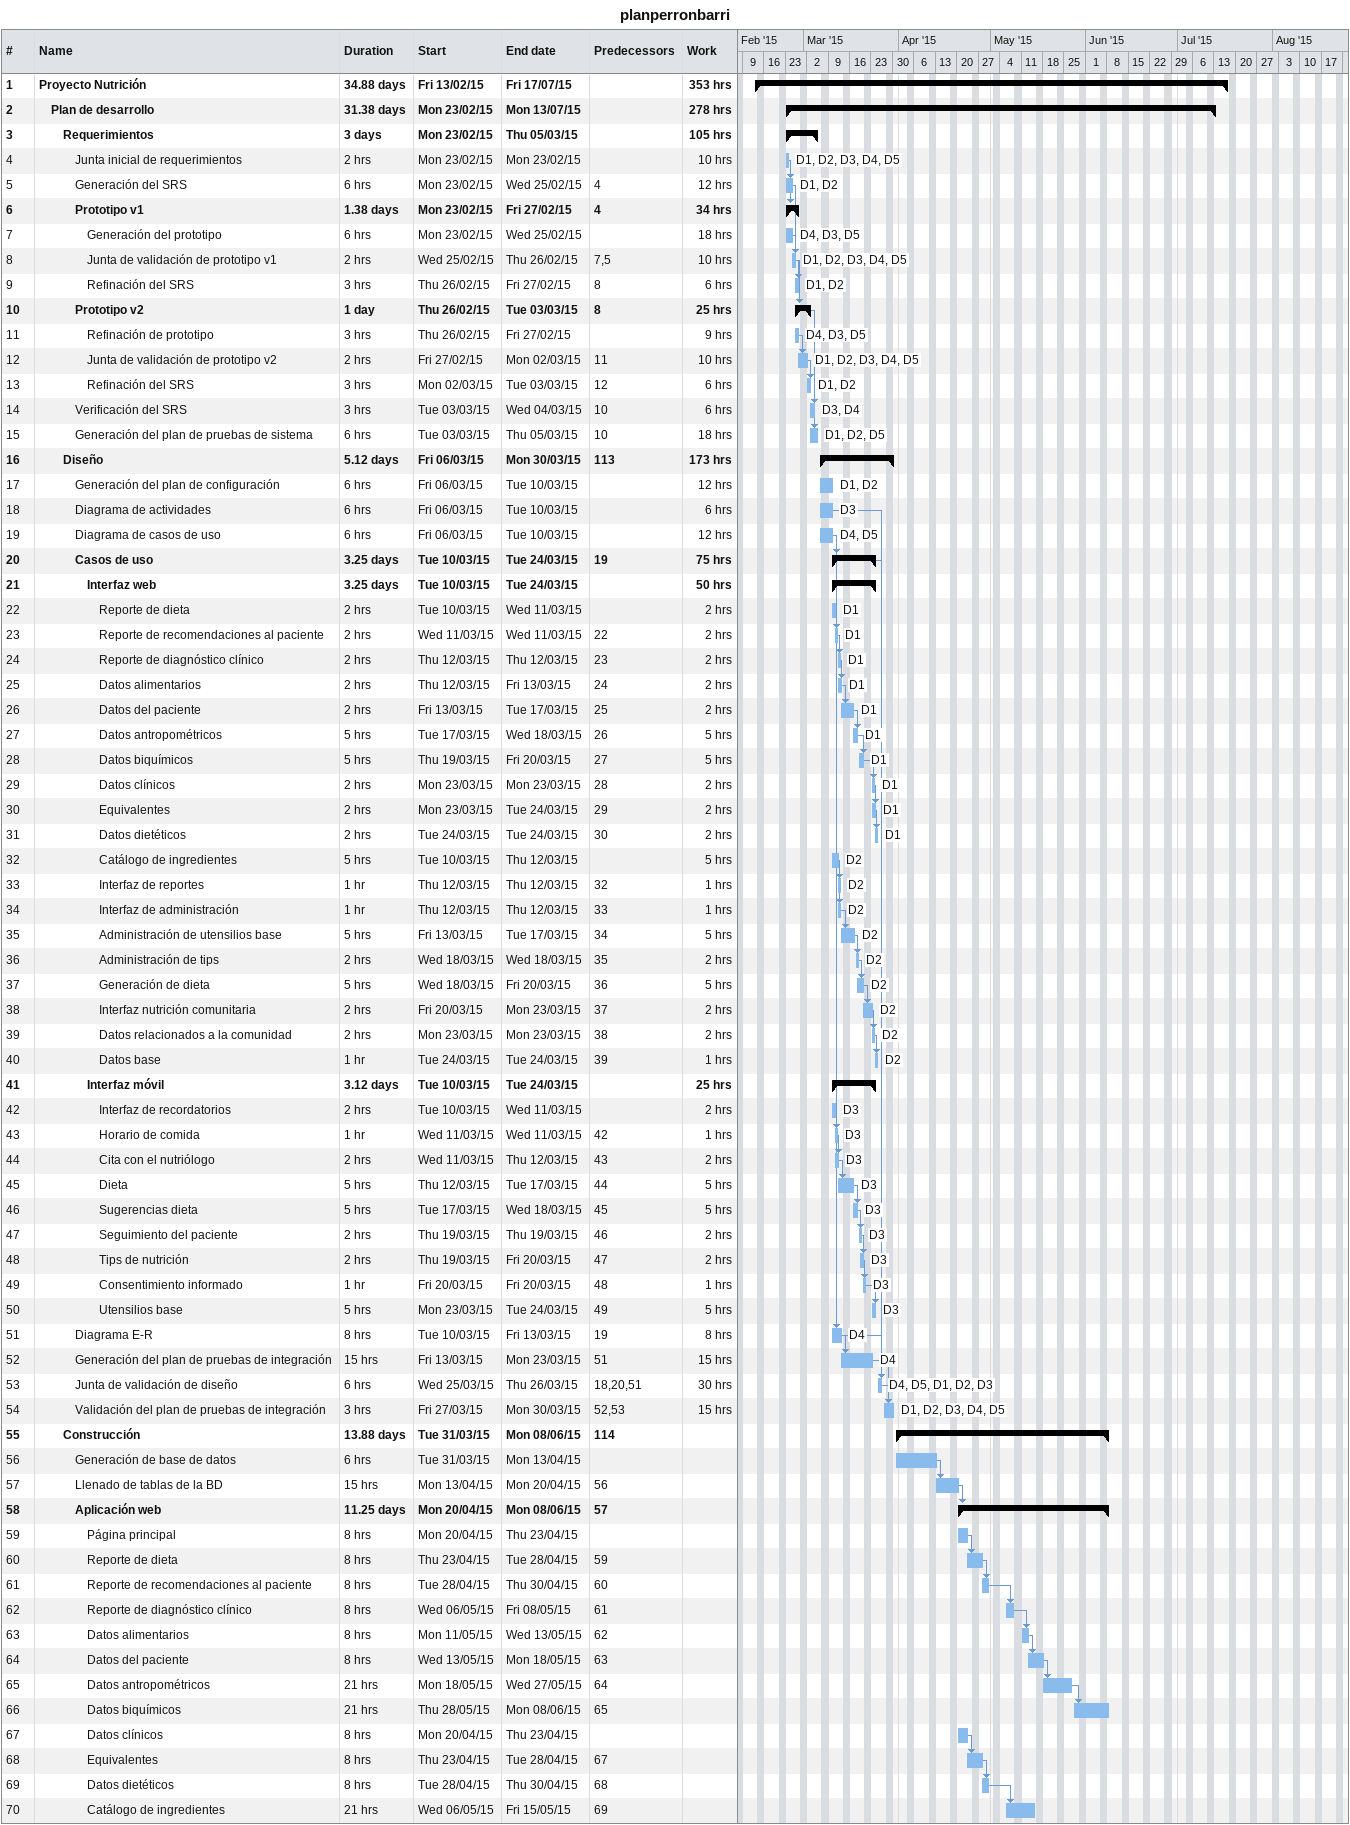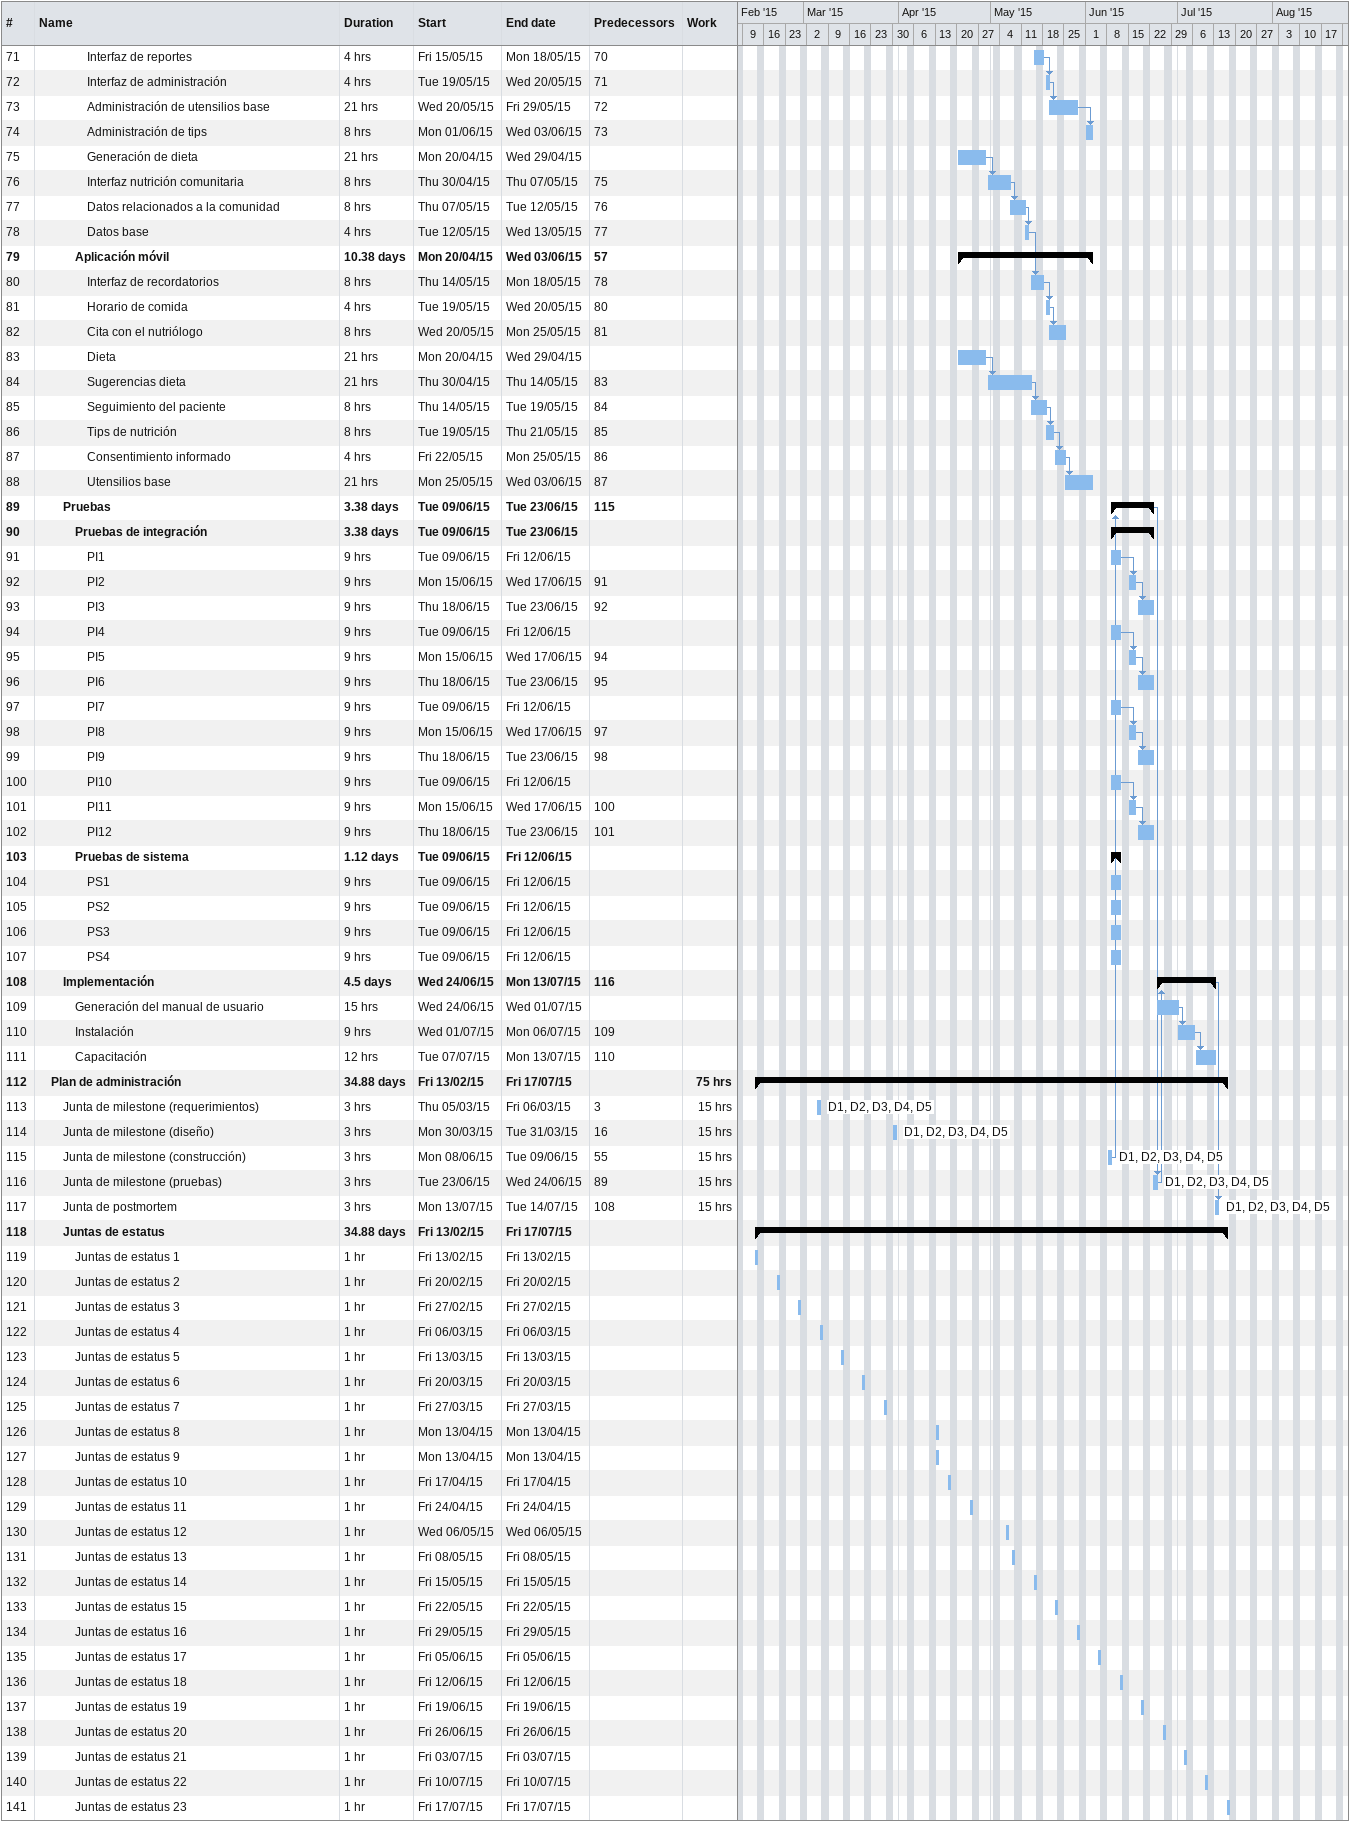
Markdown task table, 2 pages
planperronbarri

| ID | Level | Task | Duration | Start | Finish | Predecessors | Resources | Work (h) |
|---|---|---|---|---|---|---|---|---|
| 1 | 1 | **Proyecto Nutrición** | 34.88d | 2015-02-13 | 2015-07-17 |  |  | 353 |
| 2 | 2 | **Plan de desarrollo** | 31.38d | 2015-02-23 | 2015-07-13 |  |  | 278 |
| 3 | 3 | **Requerimientos** | 3d | 2015-02-23 | 2015-03-05 |  |  | 105 |
| 4 | 4 | Junta inicial de requerimientos | 2h | 2015-02-23 | 2015-02-23 |  | D1, D2, D3, D4, D5 | 10 |
| 5 | 4 | Generación del SRS | 6h | 2015-02-23 | 2015-02-25 | 4 | D1, D2 | 12 |
| 6 | 4 | **Prototipo v1** | 1.38d | 2015-02-23 | 2015-02-27 | 4 |  | 34 |
| 7 | 5 | Generación del prototipo | 6h | 2015-02-23 | 2015-02-25 |  | D4, D3, D5 | 18 |
| 8 | 5 | Junta de validación de prototipo v1 | 2h | 2015-02-25 | 2015-02-26 | 7, 5 | D1, D2, D3, D4, D5 | 10 |
| 9 | 5 | Refinación del SRS | 3h | 2015-02-26 | 2015-02-27 | 8 | D1, D2 | 6 |
| 10 | 4 | **Prototipo v2** | 1d | 2015-02-26 | 2015-03-03 | 8 |  | 25 |
| 11 | 5 | Refinación de prototipo | 3h | 2015-02-26 | 2015-02-27 |  | D4, D3, D5 | 9 |
| 12 | 5 | Junta de validación de prototipo v2 | 2h | 2015-02-27 | 2015-03-02 | 11 | D1, D2, D3, D4, D5 | 10 |
| 13 | 5 | Refinación del SRS | 3h | 2015-03-02 | 2015-03-03 | 12 | D1, D2 | 6 |
| 14 | 4 | Verificación del SRS | 3h | 2015-03-03 | 2015-03-04 | 10 | D3, D4 | 6 |
| 15 | 4 | Generación del plan de pruebas de sistema | 6h | 2015-03-03 | 2015-03-05 | 10 | D1, D2, D5 | 18 |
| 16 | 3 | **Diseño** | 5.12d | 2015-03-06 | 2015-03-30 | 113 |  | 173 |
| 17 | 4 | Generación del plan de configuración | 6h | 2015-03-06 | 2015-03-10 |  | D1, D2 | 12 |
| 18 | 4 | Diagrama de actividades | 6h | 2015-03-06 | 2015-03-10 |  | D3 | 6 |
| 19 | 4 | Diagrama de casos de uso | 6h | 2015-03-06 | 2015-03-10 |  | D4, D5 | 12 |
| 20 | 4 | **Casos de uso** | 3.25d | 2015-03-10 | 2015-03-24 | 19 |  | 75 |
| 21 | 5 | **Interfaz web** | 3.25d | 2015-03-10 | 2015-03-24 |  |  | 50 |
| 22 | 6 | Reporte de dieta | 2h | 2015-03-10 | 2015-03-11 |  | D1 | 2 |
| 23 | 6 | Reporte de recomendaciones al paciente | 2h | 2015-03-11 | 2015-03-11 | 22 | D1 | 2 |
| 24 | 6 | Reporte de diagnóstico clínico | 2h | 2015-03-12 | 2015-03-12 | 23 | D1 | 2 |
| 25 | 6 | Datos alimentarios | 2h | 2015-03-12 | 2015-03-13 | 24 | D1 | 2 |
| 26 | 6 | Datos del paciente | 2h | 2015-03-13 | 2015-03-17 | 25 | D1 | 2 |
| 27 | 6 | Datos antropométricos | 5h | 2015-03-17 | 2015-03-18 | 26 | D1 | 5 |
| 28 | 6 | Datos biquímicos | 5h | 2015-03-19 | 2015-03-20 | 27 | D1 | 5 |
| 29 | 6 | Datos clínicos | 2h | 2015-03-23 | 2015-03-23 | 28 | D1 | 2 |
| 30 | 6 | Equivalentes | 2h | 2015-03-23 | 2015-03-24 | 29 | D1 | 2 |
| 31 | 6 | Datos dietéticos | 2h | 2015-03-24 | 2015-03-24 | 30 | D1 | 2 |
| 32 | 6 | Catálogo de ingredientes | 5h | 2015-03-10 | 2015-03-12 |  | D2 | 5 |
| 33 | 6 | Interfaz de reportes | 1h | 2015-03-12 | 2015-03-12 | 32 | D2 | 1 |
| 34 | 6 | Interfaz de administración | 1h | 2015-03-12 | 2015-03-12 | 33 | D2 | 1 |
| 35 | 6 | Administración de utensilios base | 5h | 2015-03-13 | 2015-03-17 | 34 | D2 | 5 |
| 36 | 6 | Administración de tips | 2h | 2015-03-18 | 2015-03-18 | 35 | D2 | 2 |
| 37 | 6 | Generación de dieta | 5h | 2015-03-18 | 2015-03-20 | 36 | D2 | 5 |
| 38 | 6 | Interfaz nutrición comunitaria | 2h | 2015-03-20 | 2015-03-23 | 37 | D2 | 2 |
| 39 | 6 | Datos relacionados a la comunidad | 2h | 2015-03-23 | 2015-03-23 | 38 | D2 | 2 |
| 40 | 6 | Datos base | 1h | 2015-03-24 | 2015-03-24 | 39 | D2 | 1 |
| 41 | 5 | **Interfaz móvil** | 3.12d | 2015-03-10 | 2015-03-24 |  |  | 25 |
| 42 | 6 | Interfaz de recordatorios | 2h | 2015-03-10 | 2015-03-11 |  | D3 | 2 |
| 43 | 6 | Horario de comida | 1h | 2015-03-11 | 2015-03-11 | 42 | D3 | 1 |
| 44 | 6 | Cita con el nutriólogo | 2h | 2015-03-11 | 2015-03-12 | 43 | D3 | 2 |
| 45 | 6 | Dieta | 5h | 2015-03-12 | 2015-03-17 | 44 | D3 | 5 |
| 46 | 6 | Sugerencias dieta | 5h | 2015-03-17 | 2015-03-18 | 45 | D3 | 5 |
| 47 | 6 | Seguimiento del paciente | 2h | 2015-03-19 | 2015-03-19 | 46 | D3 | 2 |
| 48 | 6 | Tips de nutrición | 2h | 2015-03-19 | 2015-03-20 | 47 | D3 | 2 |
| 49 | 6 | Consentimiento informado | 1h | 2015-03-20 | 2015-03-20 | 48 | D3 | 1 |
| 50 | 6 | Utensilios base | 5h | 2015-03-23 | 2015-03-24 | 49 | D3 | 5 |
| 51 | 4 | Diagrama E-R | 8h | 2015-03-10 | 2015-03-13 | 19 | D4 | 8 |
| 52 | 4 | Generación del plan de pruebas de integración | 15h | 2015-03-13 | 2015-03-23 | 51 | D4 | 15 |
| 53 | 4 | Junta de validación de diseño | 6h | 2015-03-25 | 2015-03-26 | 18, 20, 51 | D4, D5, D1, D2, D3 | 30 |
| 54 | 4 | Validación del plan de pruebas de integración | 3h | 2015-03-27 | 2015-03-30 | 52, 53 | D1, D2, D3, D4, D5 | 15 |
| 55 | 3 | **Construcción** | 13.88d | 2015-03-31 | 2015-06-08 | 114 |  |  |
| 56 | 4 | Generación de base de datos | 6h | 2015-03-31 | 2015-04-13 |  |  |  |
| 57 | 4 | Llenado de tablas de la BD | 15h | 2015-04-13 | 2015-04-20 | 56 |  |  |
| 58 | 4 | **Aplicación web** | 11.25d | 2015-04-20 | 2015-06-08 | 57 |  |  |
| 59 | 5 | Página principal | 8h | 2015-04-20 | 2015-04-23 |  |  |  |
| 60 | 5 | Reporte de dieta | 8h | 2015-04-23 | 2015-04-28 | 59 |  |  |
| 61 | 5 | Reporte de recomendaciones al paciente | 8h | 2015-04-28 | 2015-04-30 | 60 |  |  |
| 62 | 5 | Reporte de diagnóstico clínico | 8h | 2015-05-06 | 2015-05-08 | 61 |  |  |
| 63 | 5 | Datos alimentarios | 8h | 2015-05-11 | 2015-05-13 | 62 |  |  |
| 64 | 5 | Datos del paciente | 8h | 2015-05-13 | 2015-05-18 | 63 |  |  |
| 65 | 5 | Datos antropométricos | 21h | 2015-05-18 | 2015-05-27 | 64 |  |  |
| 66 | 5 | Datos biquímicos | 21h | 2015-05-28 | 2015-06-08 | 65 |  |  |
| 67 | 5 | Datos clínicos | 8h | 2015-04-20 | 2015-04-23 |  |  |  |
| 68 | 5 | Equivalentes | 8h | 2015-04-23 | 2015-04-28 | 67 |  |  |
| 69 | 5 | Datos dietéticos | 8h | 2015-04-28 | 2015-04-30 | 68 |  |  |
| 70 | 5 | Catálogo de ingredientes | 21h | 2015-05-06 | 2015-05-15 | 69 |  |  |
| 71 | 5 | Interfaz de reportes | 4h | 2015-05-15 | 2015-05-18 | 70 |  |  |
| 72 | 5 | Interfaz de administración | 4h | 2015-05-19 | 2015-05-20 | 71 |  |  |
| 73 | 5 | Administración de utensilios base | 21h | 2015-05-20 | 2015-05-29 | 72 |  |  |
| 74 | 5 | Administración de tips | 8h | 2015-06-01 | 2015-06-03 | 73 |  |  |
| 75 | 5 | Generación de dieta | 21h | 2015-04-20 | 2015-04-29 |  |  |  |
| 76 | 5 | Interfaz nutrición comunitaria | 8h | 2015-04-30 | 2015-05-07 | 75 |  |  |
| 77 | 5 | Datos relacionados a la comunidad | 8h | 2015-05-07 | 2015-05-12 | 76 |  |  |
| 78 | 5 | Datos base | 4h | 2015-05-12 | 2015-05-13 | 77 |  |  |
| 79 | 4 | **Aplicación móvil** | 10.38d | 2015-04-20 | 2015-06-03 | 57 |  |  |
| 80 | 5 | Interfaz de recordatorios | 8h | 2015-05-14 | 2015-05-18 | 78 |  |  |
| 81 | 5 | Horario de comida | 4h | 2015-05-19 | 2015-05-20 | 80 |  |  |
| 82 | 5 | Cita con el nutriólogo | 8h | 2015-05-20 | 2015-05-25 | 81 |  |  |
| 83 | 5 | Dieta | 21h | 2015-04-20 | 2015-04-29 |  |  |  |
| 84 | 5 | Sugerencias dieta | 21h | 2015-04-30 | 2015-05-14 | 83 |  |  |
| 85 | 5 | Seguimiento del paciente | 8h | 2015-05-14 | 2015-05-19 | 84 |  |  |
| 86 | 5 | Tips de nutrición | 8h | 2015-05-19 | 2015-05-21 | 85 |  |  |
| 87 | 5 | Consentimiento informado | 4h | 2015-05-22 | 2015-05-25 | 86 |  |  |
| 88 | 5 | Utensilios base | 21h | 2015-05-25 | 2015-06-03 | 87 |  |  |
| 89 | 3 | **Pruebas** | 3.38d | 2015-06-09 | 2015-06-23 | 115 |  |  |
| 90 | 4 | **Pruebas de integración** | 3.38d | 2015-06-09 | 2015-06-23 |  |  |  |
| 91 | 5 | PI1 | 9h | 2015-06-09 | 2015-06-12 |  |  |  |
| 92 | 5 | PI2 | 9h | 2015-06-15 | 2015-06-17 | 91 |  |  |
| 93 | 5 | PI3 | 9h | 2015-06-18 | 2015-06-23 | 92 |  |  |
| 94 | 5 | PI4 | 9h | 2015-06-09 | 2015-06-12 |  |  |  |
| 95 | 5 | PI5 | 9h | 2015-06-15 | 2015-06-17 | 94 |  |  |
| 96 | 5 | PI6 | 9h | 2015-06-18 | 2015-06-23 | 95 |  |  |
| 97 | 5 | PI7 | 9h | 2015-06-09 | 2015-06-12 |  |  |  |
| 98 | 5 | PI8 | 9h | 2015-06-15 | 2015-06-17 | 97 |  |  |
| 99 | 5 | PI9 | 9h | 2015-06-18 | 2015-06-23 | 98 |  |  |
| 100 | 5 | PI10 | 9h | 2015-06-09 | 2015-06-12 |  |  |  |
| 101 | 5 | PI11 | 9h | 2015-06-15 | 2015-06-17 | 100 |  |  |
| 102 | 5 | PI12 | 9h | 2015-06-18 | 2015-06-23 | 101 |  |  |
| 103 | 4 | **Pruebas de sistema** | 1.12d | 2015-06-09 | 2015-06-12 |  |  |  |
| 104 | 5 | PS1 | 9h | 2015-06-09 | 2015-06-12 |  |  |  |
| 105 | 5 | PS2 | 9h | 2015-06-09 | 2015-06-12 |  |  |  |
| 106 | 5 | PS3 | 9h | 2015-06-09 | 2015-06-12 |  |  |  |
| 107 | 5 | PS4 | 9h | 2015-06-09 | 2015-06-12 |  |  |  |
| 108 | 3 | **Implementación** | 4.5d | 2015-06-24 | 2015-07-13 | 116 |  |  |
| 109 | 4 | Generación del manual de usuario | 15h | 2015-06-24 | 2015-07-01 |  |  |  |
| 110 | 4 | Instalación | 9h | 2015-07-01 | 2015-07-06 | 109 |  |  |
| 111 | 4 | Capacitación | 12h | 2015-07-07 | 2015-07-13 | 110 |  |  |
| 112 | 2 | **Plan de administración** | 34.88d | 2015-02-13 | 2015-07-17 |  |  | 75 |
| 113 | 3 | Junta de milestone (requerimientos) | 3h | 2015-03-05 | 2015-03-06 | 3 | D1, D2, D3, D4, D5 | 15 |
| 114 | 3 | Junta de milestone (diseño) | 3h | 2015-03-30 | 2015-03-31 | 16 | D1, D2, D3, D4, D5 | 15 |
| 115 | 3 | Junta de milestone (construcción) | 3h | 2015-06-08 | 2015-06-09 | 55 | D1, D2, D3, D4, D5 | 15 |
| 116 | 3 | Junta de milestone (pruebas) | 3h | 2015-06-23 | 2015-06-24 | 89 | D1, D2, D3, D4, D5 | 15 |
| 117 | 3 | Junta de postmortem | 3h | 2015-07-13 | 2015-07-14 | 108 | D1, D2, D3, D4, D5 | 15 |
| 118 | 3 | **Juntas de estatus** | 34.88d | 2015-02-13 | 2015-07-17 |  |  |  |
| 119 | 4 | Juntas de estatus 1 | 1h | 2015-02-13 | 2015-02-13 |  |  |  |
| 120 | 4 | Juntas de estatus 2 | 1h | 2015-02-20 | 2015-02-20 |  |  |  |
| 121 | 4 | Juntas de estatus 3 | 1h | 2015-02-27 | 2015-02-27 |  |  |  |
| 122 | 4 | Juntas de estatus 4 | 1h | 2015-03-06 | 2015-03-06 |  |  |  |
| 123 | 4 | Juntas de estatus 5 | 1h | 2015-03-13 | 2015-03-13 |  |  |  |
| 124 | 4 | Juntas de estatus 6 | 1h | 2015-03-20 | 2015-03-20 |  |  |  |
| 125 | 4 | Juntas de estatus 7 | 1h | 2015-03-27 | 2015-03-27 |  |  |  |
| 126 | 4 | Juntas de estatus 8 | 1h | 2015-04-13 | 2015-04-13 |  |  |  |
| 127 | 4 | Juntas de estatus 9 | 1h | 2015-04-13 | 2015-04-13 |  |  |  |
| 128 | 4 | Juntas de estatus 10 | 1h | 2015-04-17 | 2015-04-17 |  |  |  |
| 129 | 4 | Juntas de estatus 11 | 1h | 2015-04-24 | 2015-04-24 |  |  |  |
| 130 | 4 | Juntas de estatus 12 | 1h | 2015-05-06 | 2015-05-06 |  |  |  |
| 131 | 4 | Juntas de estatus 13 | 1h | 2015-05-08 | 2015-05-08 |  |  |  |
| 132 | 4 | Juntas de estatus 14 | 1h | 2015-05-15 | 2015-05-15 |  |  |  |
| 133 | 4 | Juntas de estatus 15 | 1h | 2015-05-22 | 2015-05-22 |  |  |  |
| 134 | 4 | Juntas de estatus 16 | 1h | 2015-05-29 | 2015-05-29 |  |  |  |
| 135 | 4 | Juntas de estatus 17 | 1h | 2015-06-05 | 2015-06-05 |  |  |  |
| 136 | 4 | Juntas de estatus 18 | 1h | 2015-06-12 | 2015-06-12 |  |  |  |
| 137 | 4 | Juntas de estatus 19 | 1h | 2015-06-19 | 2015-06-19 |  |  |  |
| 138 | 4 | Juntas de estatus 20 | 1h | 2015-06-26 | 2015-06-26 |  |  |  |
| 139 | 4 | Juntas de estatus 21 | 1h | 2015-07-03 | 2015-07-03 |  |  |  |
| 140 | 4 | Juntas de estatus 22 | 1h | 2015-07-10 | 2015-07-10 |  |  |  |
| 141 | 4 | Juntas de estatus 23 | 1h | 2015-07-17 | 2015-07-17 |  |  |  |
